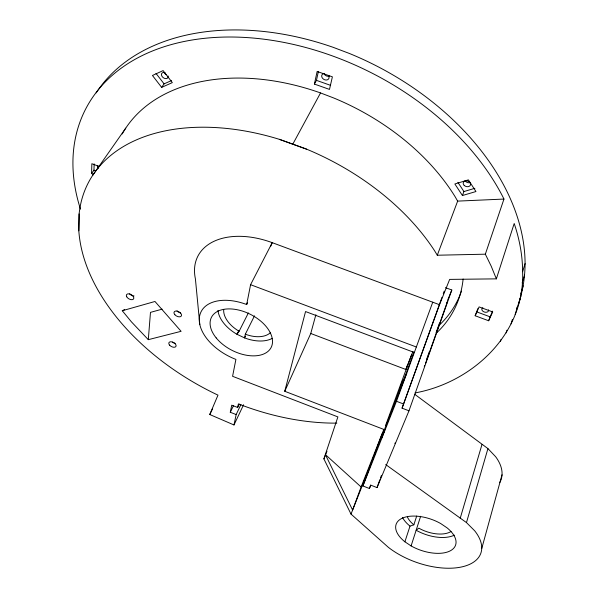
<?xml version="1.0" encoding="UTF-8"?>
<svg xmlns="http://www.w3.org/2000/svg" width="598" height="598" viewBox="0 0 598 598"><rect width="100%" height="100%" fill="white"/><g stroke="black" fill="none" stroke-linecap="round" stroke-linejoin="round"><path stroke-width="0.9" d="M243.58 404.756L233.982 424.954L209.763 414.526L217.986 395.129A203.066 130.244 26.8 0 1 78.831 230.813L79.115 213.927A203.066 130.244 26.8 0 1 279.326 139.319L306.475 149.111A203.066 130.244 26.8 0 1 434.626 250.824L437.288 255.226L485.337 254.187L491.235 266.237L496.355 278.862L449.666 279.393L439.5 304.711L402.065 408.165L408.98 410.804L451.811 290L445.465 287.66M93.243 174.182L91.576 173.562L91.845 163.725L99.418 166.521M91.576 173.562L93.968 170.153L94.155 163.889M415.027 392.931C472.913 382.391 525.022 333.475 522.615 271.701A238.303 162.462 26.9 0 0 514.198 223.503L496.355 278.862M518.391 304.382C522.742 291.233 525.029 277.442 525.074 263.591A236.83 162.761 26.9 0 0 349.389 53.469L333.213 47.339A236.83 162.761 26.9 0 0 96.196 92.862M79.115 213.927L78.831 230.813M148.304 339.664L131.448 321.881L122.276 310.743L154.972 301.482L181.104 331.314L148.304 339.664L150.479 312.373L162.118 309.159M385.695 464.564L466.47 522.592L474.685 530.792A57.7 29.99 19.4 0 1 460.348 567.21A57.7 29.99 19.4 0 1 388.259 547.245L351.011 514.093L323.899 458.898L337.892 416.903L232.585 376.306L235.904 359.405A45.186 27.321 26.7 0 1 199.605 316.095A45.186 27.321 26.7 0 1 246.682 304.531L250.577 284.693L272.225 242.661L439.5 304.711M254.494 315.849L245.329 334.2L244.582 337.907A33.054 20.347 26.7 0 0 272.142 338.446M233.982 424.954L236.158 414.556L230.29 412.269L231.718 405.182L237.645 407.477L239.245 404.143M237.645 407.477L238.4 403.897A203.066 130.244 26.8 0 0 336.838 423.13M314.399 84.071L317.142 71.468L332.391 76.843L329.483 89.408L314.399 84.071L316.447 80.356L318.413 71.356M361.11 486.996L325.349 454.562L352.603 510.064L361.11 486.996L383.819 429.424L284.745 391.279L305.548 311.551L414.294 352.484M284.745 391.279L310.758 333.49L315.871 314.75M481.726 548.605L502.028 474.79M466.47 522.592L487.931 448.597L414.892 394.426M460.198 518.317L481.995 444.434M520.746 293.91L523.168 285.814M515.147 314.399L520.806 296.302M506.132 332.907L506.94 330.231M522.159 283.004L524.603 274.893M511.051 323.914L512.389 319.444M522.615 271.701L525.074 263.591M500.459 341.361L500.997 339.582M477.907 308.561L475.163 315.759L488.633 320.752L492.498 311.132M411.095 545.929L404.891 541.788A31.5 16.363 19.4 0 1 401.647 518.488A31.5 16.363 19.4 0 1 440.741 523.571L447.147 527.914A31.5 16.363 19.4 0 1 449.958 550.99A31.5 16.363 19.4 0 1 411.095 545.929L420.641 516.283M447.356 301.796L426.837 359.704M404.891 541.788L410.011 526.12L413.846 524.812L416.686 516.074M485.337 254.187L503.957 199.059L503.643 198.379A238.303 162.462 26.9 0 0 223.465 37.091A238.303 162.462 26.9 0 0 80.468 209.136M426.531 359.592L429.312 351.774M436.099 332.645L439.493 323.084M382.062 433.894L362.911 485.965L369.415 488.506L370.782 485.15L377.039 487.602L379.865 479.701M380.492 477.952L381.434 475.32M402.065 408.165L442.004 297.266M443.268 293.775L444.209 291.151M369.415 488.506L370.663 485.083M413.936 352.185L406.61 372.188L385.501 425.649L411.723 354.3M362.911 485.965L396.474 401.28L432.743 302.199M310.758 333.49L405.863 369.482L407.365 365.393M426.456 360.766L425.544 363.21M462.426 195.531L475.948 191.539L468.406 179.863L454.861 183.975L462.426 195.531L463.913 191.554L474.872 188.295M437.288 255.226L457.649 201.115L455.153 196.772A194.918 132.337 26.9 0 0 333.482 97.885L320.543 92.937A194.918 132.337 26.9 0 0 122.201 133.952M405.863 369.482L412.912 351.542M351.011 514.093L406.737 373.234M323.899 458.898L326.979 451.243M424.281 366.417L424.647 365.52M447.596 300.331L451.811 290M246.682 304.531L247.393 302.812M270.804 246.099L272.225 242.661A72.986 46.442 26.7 0 0 195.411 278.907L199.807 324.594M377.039 487.602L408.98 410.804M446.878 302.745L447.341 301.676M394.897 443.484L395.129 442.954M516.537 308.71L517.562 306.326M475.163 315.759L479.103 306.901L492.707 311.932L488.633 320.752M236.158 414.556L240.919 404.584M230.29 412.269L233.504 405.608M209.763 414.526L212.656 408.688M245.412 336.24L244.582 337.907L236.958 334.282A33.054 20.347 26.7 0 1 217.949 310.392M238.639 330.963L236.958 334.282L239.125 331.247L248.372 312.941M292.953 143.871L320.543 92.937M161.654 87.375L172.321 82.614L163.097 70.601L152.445 75.483L161.654 87.375L164.084 83.87L171.454 80.566M92.787 175.236L125.744 128.151M122.276 310.743L124.705 309.547M457.649 201.115L503.957 199.059M316.447 80.356L330.649 85.379M279.326 139.319L306.475 149.111M93.968 170.153L95.635 170.766M476.471 311.782L489.904 316.761M250.577 284.693L416.343 346.997M396.474 401.28L403.732 404.054M487.931 448.597L495.645 456.723A54.934 31.245 18.6 0 1 499.674 482.676M155.996 73.397L164.084 83.87M457.889 182.323L463.913 191.554M463.121 279.004A180.574 122.455 26.9 0 1 436.405 333.071M461.469 291.099A179.467 122.695 26.9 0 1 438.536 325.873M270.505 332.615A26.798 16.497 26.7 0 1 245.329 334.2M239.125 331.247A26.798 16.497 26.7 0 1 223.704 309.443M488.469 309.839A3.461 2.325 17 0 1 484.223 311.984A3.461 2.325 17 0 1 482.848 307.761M470.155 182.607A3.775 2.848 18.1 0 1 465.132 180.805M328.422 75.52A3.894 3.035 30.5 0 1 327.181 79.885A3.894 3.035 30.5 0 1 322.016 77.434A3.894 3.035 30.5 0 1 324.146 73.494M329.461 76.088A3.88 3.035 30.5 0 1 323.922 73.464M168.135 75.976A3.73 2.646 37.4 0 1 165.153 78.547A3.73 2.646 37.4 0 1 161.445 74.586A3.73 2.646 37.4 0 1 165.07 72.694M166.132 74.496A3.723 2.646 37.5 0 1 164.218 72.448M98.192 168.449A3.356 2.138 35.2 0 1 97.81 165.422M454.36 535.165A31.163 16.527 19.2 0 1 416.148 530.239L418.839 528.169A25.265 13.395 19.2 0 0 451.004 531.517M410.011 526.12A31.163 16.527 19.2 0 1 402.461 517.382M413.846 524.812A25.265 13.395 19.2 0 1 407.47 517.15M180.559 312.941A4.111 2.452 28.9 0 1 177.008 310.9M134.049 295.95A4.104 2.414 30.6 0 1 129.579 293.827M175.192 343.387A3.969 2.295 28.4 0 1 172.463 342.086M384.753 429.76L381.434 438.581L384.753 429.76M402.835 380.515L399.643 388.984L402.835 380.515M216.177 337.885A33.428 20.205 26.7 0 0 269.922 349.389A33.428 20.205 26.7 0 0 237.84 309.861A33.428 20.205 26.7 0 0 216.177 337.885M464.212 185.432A3.79 2.848 18.2 0 0 470.447 185.059A3.79 2.848 18.2 0 0 465.992 180.828A3.79 2.848 18.2 0 0 464.212 185.432M174.848 314.712A4.126 2.452 28.9 0 0 181.321 315.998A4.126 2.452 28.9 0 0 177.09 311.11A4.126 2.452 28.9 0 0 174.848 314.712M126.739 296.81A4.119 2.414 30.6 0 0 133.219 299.299A4.119 2.414 30.6 0 0 130.274 294.194A4.119 2.414 30.6 0 0 126.739 296.81M169.653 345.196A3.984 2.287 28.4 0 0 175.902 346.496A3.984 2.287 28.4 0 0 171.798 341.854A3.984 2.287 28.4 0 0 169.653 345.196"/></g></svg>
